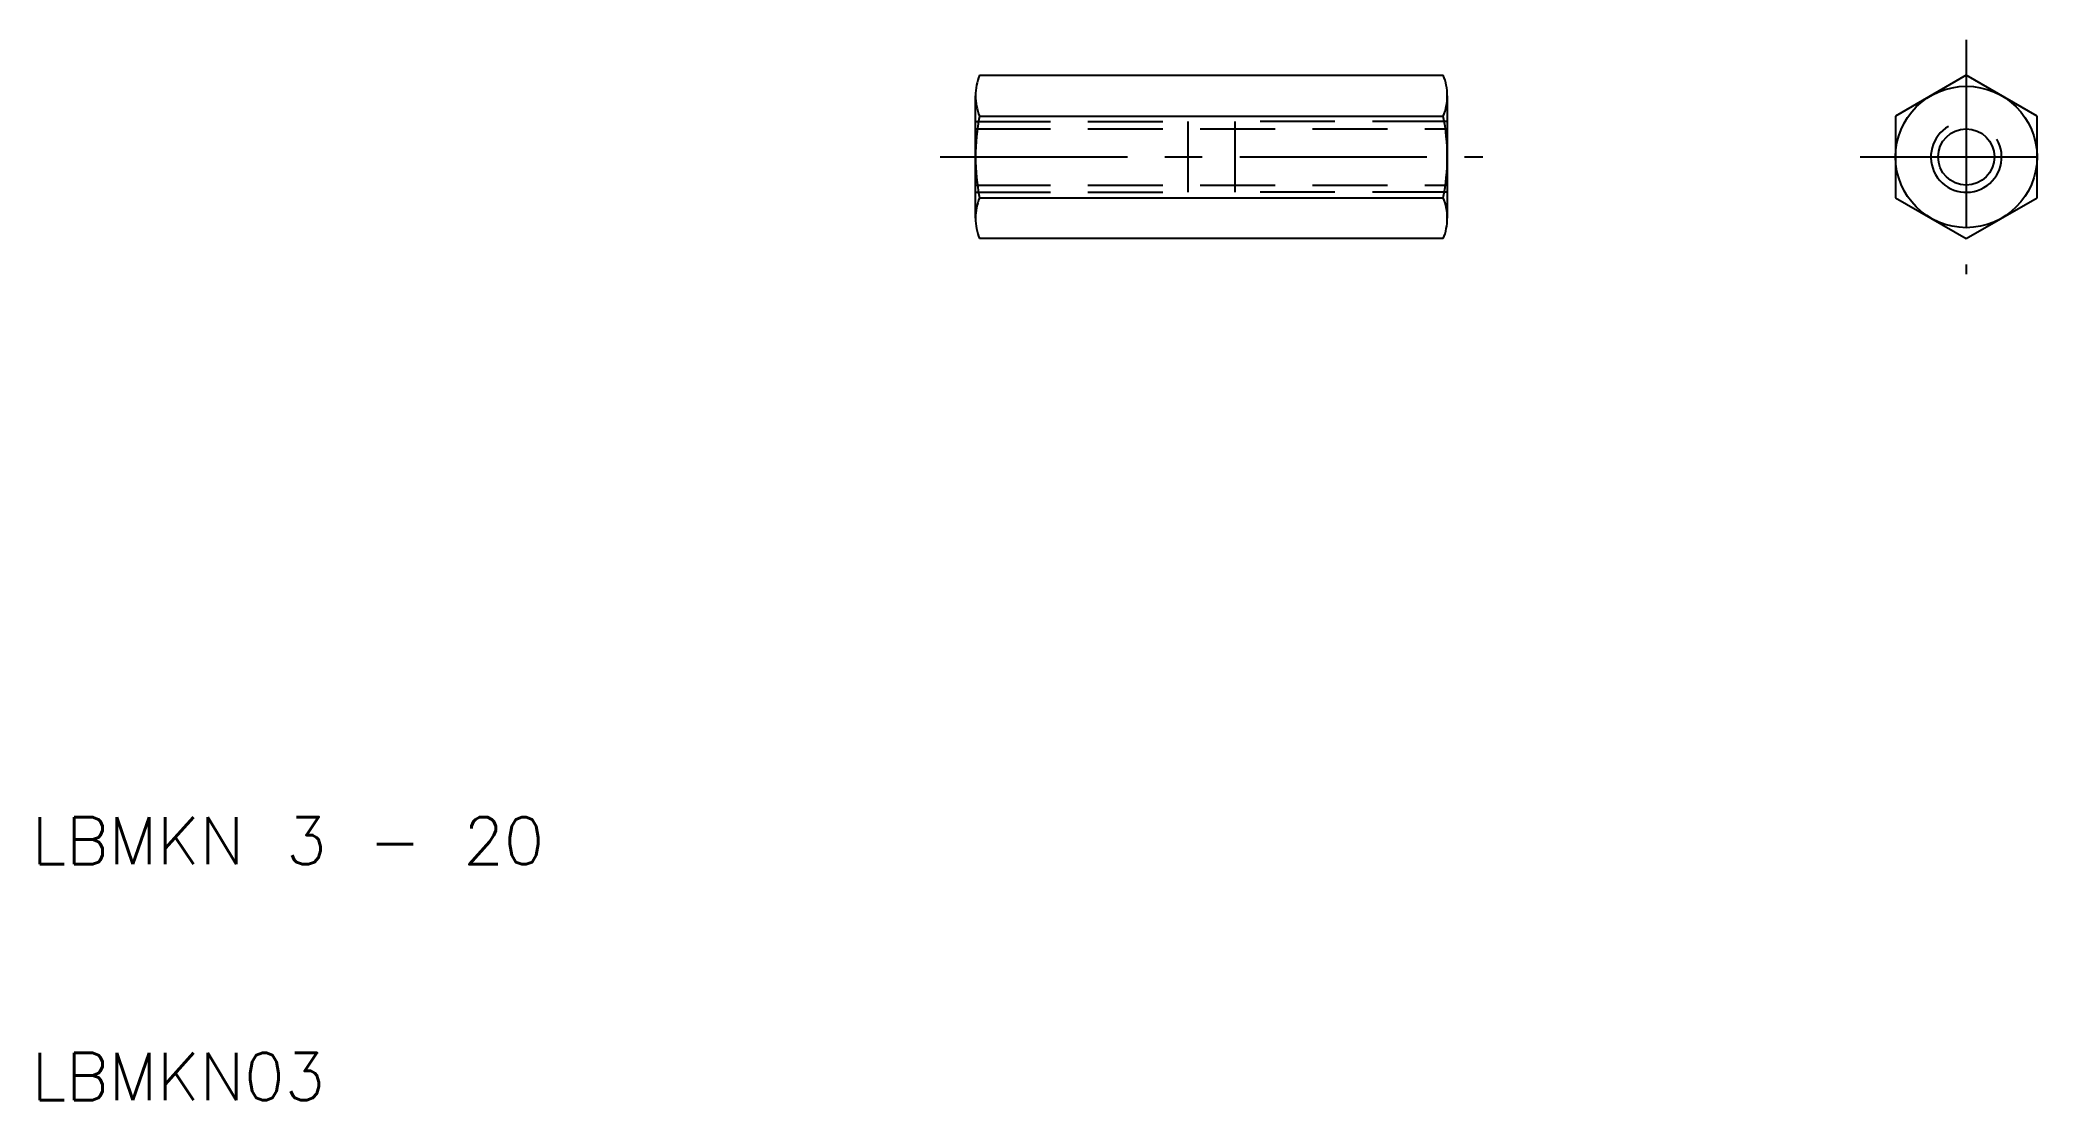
# Model space of a CAD drawing. Extents: x 10.3 to 95, y 10 to 55.
import ezdxf

# ---------------------------------------------------------------- set-up
doc = ezdxf.new("R2010")
doc.units = 0
doc.header["$LTSCALE"] = 0.25
doc.linetypes.add('CENTER', pattern=[50.8, 31.75, -6.35, 6.35, -6.35])
doc.linetypes.add('DASHED', pattern=[19.05, 12.7, -6.35])
doc.layers.get('0').update_dxf_attribs({"linetype": 'CONTINUOUS'})
doc.layers.add('CENTER', color=1, linetype='CENTER')
doc.styles.get("Standard").update_dxf_attribs({"font": 'txt.shx', "bigfont": 'extfont.shx'})

msp = doc.modelspace()

# ---------------------------------------------------------------- linework, layer by layer
for p, q in [((50.168, 53.464), (69.832, 53.464)), ((92, 53.464), (89, 51.732)), ((95, 51.732), (92, 53.464)), ((50, 50), (50, 52.598)), ((70, 52.598), (70, 47.402)), ((50.168, 51.732), (69.832, 51.732)), ((89, 51.732), (89, 48.268)), ((95, 48.268), (95, 51.732)), ((50, 48.806), (50, 50)), ((50, 48.5), (50, 48.806)), ((50, 47.402), (50, 48.5)), ((50.168, 48.268), (69.832, 48.268)), ((89, 48.268), (92, 46.536)), ((92, 46.536), (95, 48.268)), ((69.832, 46.536), (50.168, 46.536))]:
    msp.add_line(p, q)
at = {"color": 3, "linetype": 'DASHED'}
for p, q in [((50, 51.5), (59, 51.5)), ((50, 51.194), (70, 51.194)), ((59, 51.5), (59, 48.5)), ((70, 51.5), (61, 51.5)), ((61, 51.5), (61, 48.5)), ((50, 48.806), (70, 48.806)), ((50, 48.5), (59, 48.5)), ((70, 48.5), (61, 48.5))]:
    msp.add_line(p, q, dxfattribs=at)
for radius in [3, 1.194]:
    msp.add_circle((92, 50), radius)
for centre, radius, start, end in [((52.313, 52.598), 2.313, 158.01264, 180), ((67.687, 52.598), 2.313, 0, 21.98736), ((52.313, 52.598), 2.313, 180, 201.98736), ((67.687, 52.598), 2.313, 338.01264, 0), ((59, 50), 9, 168.9042, 191.0958), ((61, 50), 9, 348.9042, 11.0958), ((52.313, 47.402), 2.313, 158.01264, 180), ((67.687, 47.402), 2.313, 0, 21.98736), ((52.313, 47.402), 2.313, 180, 201.98736), ((67.687, 47.402), 2.313, 338.01264, 0)]:
    msp.add_arc(centre, radius, start, end)
at = {"color": 3}
msp.add_arc((92, 50), 1.5, 120, 30, dxfattribs=at)
at = {"layer": 'CENTER', "color": 1, "linetype": 'CENTER'}
for p, q in [((92, 54.964), (92, 45.036)), ((48.5, 50), (71.5, 50)), ((87.5, 50), (95, 50))]:
    msp.add_line(p, q, dxfattribs=at)

# ---------------------------------------------------------------- texts
for s, p in [('LBMKN 3 - 20', (10, 20)), ('LBMKN03', (10, 10))]:
    msp.add_text(s, height=2).set_placement(p)

doc.saveas('drawing.dxf')
